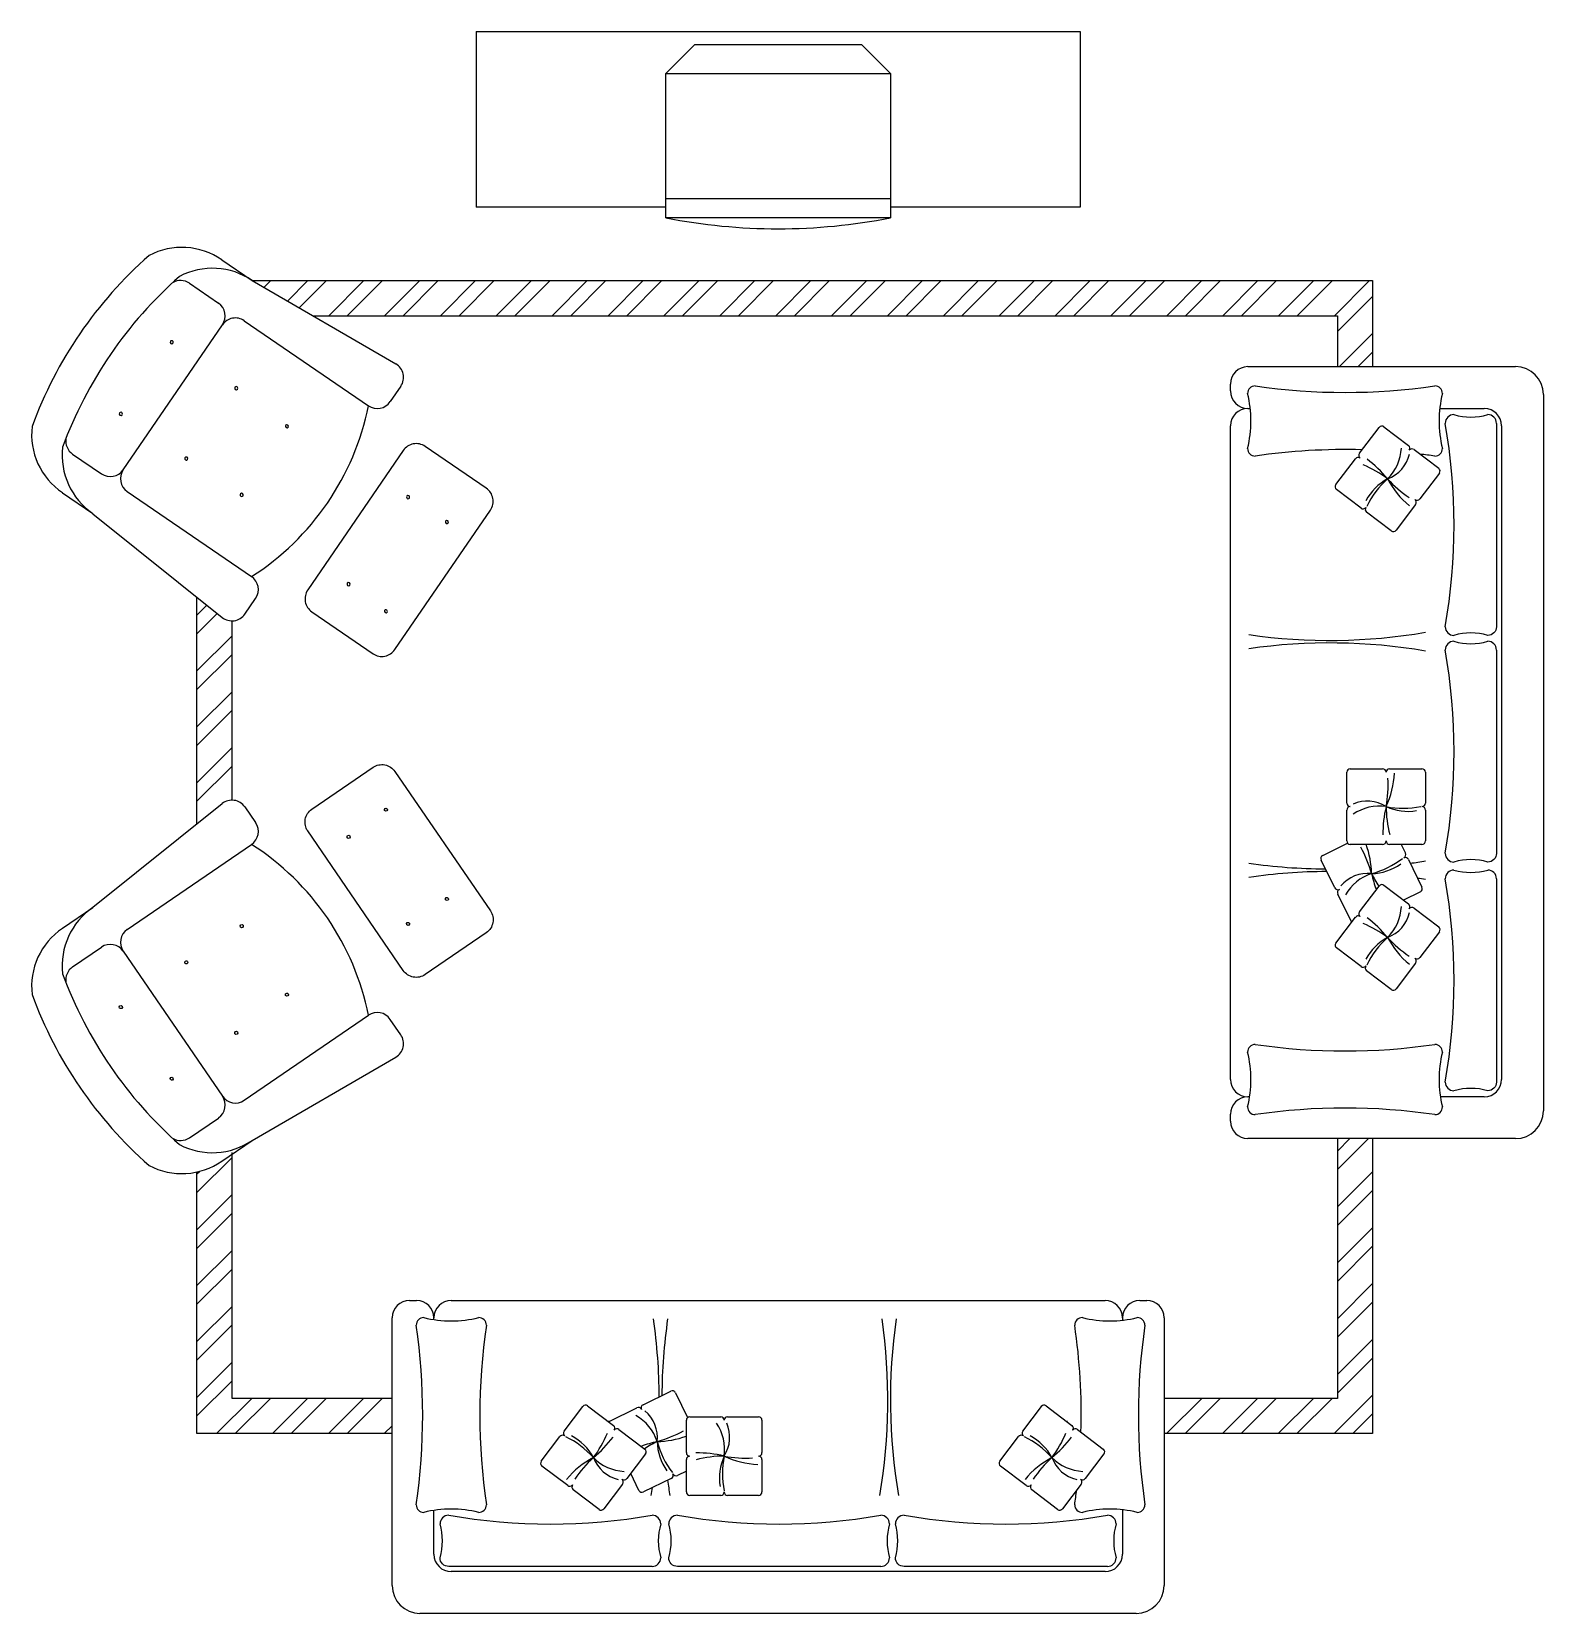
# Model space of a CAD drawing. Extents: x 86.35 to 90.66, y 78.24 to 82.75.
import ezdxf

# ---------------------------------------------------------------- set-up
doc = ezdxf.new("R2010")
doc.units = 0
doc.header["$MEASUREMENT"] = 0
doc.layers.add('ELETRO', color=11, linetype='CONTINUOUS')
doc.layers.add('MOBILIA', color=2, linetype='CONTINUOUS')
pattern_1 = [(45, (-929.51694, -4930.86783), (-0.079549513, 0.079549513), []), (45, (-929.46391, -4930.86783), (-0.079549513, 0.079549513), [])]

msp = doc.modelspace()

# ---------------------------------------------------------------- hatches: boundary and pattern name
at = {"layer": 'ELETRO'}
h = msp.add_hatch(dxfattribs=at)
h.set_pattern_fill('ANSI32', color=256, scale=0.3, style=0)
h.set_pattern_definition(pattern_1)
h.paths.add_polyline_path([(86.9808, 82.0377), (87.1532, 81.9377), (90.0703, 81.9377), (90.0703, 81.7927), (90.1703, 81.7927), (90.1703, 82.0377)])
h = msp.add_hatch(dxfattribs=at)
h.set_pattern_fill('ANSI32', color=256, scale=0.3, style=0)
h.set_pattern_definition(pattern_1)
h.paths.add_polyline_path([(86.9234, 81.0689, -0.172554), (86.8951, 81.0787), (86.8234, 81.1361), (86.8234, 80.4913), (86.8951, 80.5487, -0.172554), (86.9234, 80.5585)])
h = msp.add_hatch(dxfattribs=at)
h.set_pattern_fill('ANSI32', color=256, scale=0.3, style=0)
h.set_pattern_definition(pattern_1)
h.paths.add_polyline_path([(90.1703, 79.5948), (90.0703, 79.5948), (90.0703, 78.8549), (89.5771, 78.8549), (89.5771, 78.7549), (90.1703, 78.7549)])
h = msp.add_hatch(dxfattribs=at)
h.set_pattern_fill('ANSI32', color=256, scale=0.3, style=0)
h.set_pattern_definition(pattern_1)
h.paths.add_polyline_path([(87.3791, 78.7549), (87.3791, 78.8549), (86.9234, 78.8549), (86.9234, 79.5504), (86.8939, 79.5302, -0.096727), (86.8234, 79.4997), (86.8234, 78.7549)])

# ---------------------------------------------------------------- linework, layer by layer
for p, q in [((88.2411, 82.7102), (88.1581, 82.6273)), ((88.2411, 82.7102), (88.7152, 82.7102)), ((88.7152, 82.7102), (88.7981, 82.6273)), ((88.7981, 82.2703), (88.1581, 82.2703)), ((90.1335, 81.5461), (90.1892, 81.6195)), ((90.203, 81.6215), (90.2731, 81.5684)), ((90.0659, 81.4569), (90.1215, 81.5304)), ((90.2889, 81.5564), (90.3589, 81.5033)), ((90.3608, 81.4894), (90.3052, 81.416)), ((90.1378, 81.39), (90.0678, 81.4431)), ((90.2932, 81.4002), (90.2375, 81.3268)), ((90.2237, 81.3249), (90.1536, 81.378)), ((90.0972, 80.55), (90.0972, 80.6379)), ((90.1071, 80.6478), (90.1992, 80.6478)), ((90.219, 80.6478), (90.3112, 80.6478)), ((90.3211, 80.6379), (90.3211, 80.55)), ((90.0972, 80.4423), (90.0972, 80.5302)), ((90.3211, 80.5302), (90.3211, 80.4423)), ((90.0287, 80.4011), (90.0996, 80.4358)), ((90.1992, 80.4324), (90.1071, 80.4324)), ((90.3112, 80.4324), (90.219, 80.4324)), ((90.2516, 80.4324), (90.2639, 80.4073)), ((90.2726, 80.3896), (90.3112, 80.3106)), ((90.0628, 80.3089), (90.0242, 80.3879)), ((90.1335, 80.2405), (90.1892, 80.314)), ((90.203, 80.3159), (90.2731, 80.2628)), ((90.1101, 80.2122), (90.0715, 80.2911)), ((90.3067, 80.2974), (90.2585, 80.2738)), ((90.0659, 80.1514), (90.1215, 80.2248)), ((90.2889, 80.2508), (90.3589, 80.1977)), ((90.3608, 80.1838), (90.3052, 80.1104)), ((90.1378, 80.0844), (90.0678, 80.1375)), ((90.2932, 80.0946), (90.2375, 80.0212)), ((90.2237, 80.0193), (90.1536, 80.0724)), ((88.0933, 78.8371), (88.1723, 78.8757)), ((88.1855, 78.8712), (88.2202, 78.8003)), ((87.8688, 78.762), (87.9219, 78.8321)), ((87.9357, 78.834), (88.0091, 78.7783)), ((87.9966, 78.7897), (88.0755, 78.8284)), ((89.1743, 78.762), (89.2275, 78.8321)), ((89.2413, 78.834), (89.3147, 78.7783)), ((88.2167, 78.7006), (88.2167, 78.7928)), ((88.2266, 78.8027), (88.3145, 78.8027)), ((88.3343, 78.8027), (88.4222, 78.8027)), ((88.4321, 78.7928), (88.4321, 78.7006)), ((87.8037, 78.6762), (87.8568, 78.7462)), ((88.0249, 78.7664), (88.0983, 78.7107)), ((89.1093, 78.6762), (89.1624, 78.7462)), ((89.3305, 78.7664), (89.4039, 78.7107)), ((88.1003, 78.6968), (88.0471, 78.6268)), ((88.2167, 78.5887), (88.2167, 78.6808)), ((88.4321, 78.6808), (88.4321, 78.5887)), ((89.4058, 78.6968), (89.3527, 78.6268)), ((87.879, 78.6067), (87.8056, 78.6623)), ((88.0817, 78.5932), (88.0582, 78.6413)), ((88.2167, 78.6482), (88.1917, 78.636)), ((89.1846, 78.6067), (89.1112, 78.6623)), ((87.9682, 78.539), (87.8948, 78.5947)), ((88.0352, 78.611), (87.9821, 78.541)), ((88.1739, 78.6273), (88.095, 78.5887)), ((89.2738, 78.539), (89.2004, 78.5947)), ((89.3408, 78.611), (89.2877, 78.541)), ((88.3145, 78.5788), (88.2266, 78.5788)), ((88.4222, 78.5788), (88.3343, 78.5788))]:
    msp.add_line(p, q, dxfattribs=at)
for points in [[(86.7476, 81.8648, 1), (86.7549, 81.8597, 1)], [(86.9314, 81.734, 1), (86.9388, 81.7289, 1)], [(86.603, 81.6608, 1), (86.6103, 81.6557, 1)], [(87.0757, 81.6253, 1), (87.0831, 81.6203, 1)], [(86.7891, 81.5334, 1), (86.7965, 81.5283, 1)], [(86.9471, 81.4302, 1), (86.9545, 81.4251, 1)], [(87.4208, 81.4238, 1), (87.4282, 81.4187, 1)], [(87.5314, 81.3526, 1), (87.5388, 81.3476, 1)], [(87.2512, 81.1759, 1), (87.2585, 81.1709, 1)], [(87.3576, 81.0986, 1), (87.3649, 81.0935, 1)], [(87.3576, 80.5288, -1), (87.3649, 80.5339, -1)], [(87.2512, 80.4515, -1), (87.2585, 80.4565, -1)], [(87.5314, 80.2748, -1), (87.5388, 80.2798, -1)], [(87.4208, 80.2036, -1), (87.4282, 80.2086, -1)], [(86.9471, 80.1972, -1), (86.9545, 80.2022, -1)], [(86.7891, 80.094, -1), (86.7965, 80.0991, -1)], [(87.0757, 80.0021, -1), (87.0831, 80.0071, -1)], [(86.603, 79.9666, -1), (86.6103, 79.9717, -1)], [(86.9314, 79.8934, -1), (86.9388, 79.8984, -1)], [(86.7476, 79.7626, -1), (86.7549, 79.7677, -1)]]:
    msp.add_lwpolyline(points, format="xyb", close=True, dxfattribs=at)
for centre, radius, start, end in [((88.4781, 83.8589), 1.6735, 258.9759, 281.0241), ((90.1971, 81.6136), 0.0099, 52.8337, 142.8337), ((90.1221, 81.5665), 0.1305, 314.3607, 357.525), ((90.2671, 81.5605), 0.0099, 322.8337, 52.8337), ((90.119, 81.5221), 0.0099, 206.0793, 215.3871), ((90.1294, 81.5244), 0.0099, 52.8337, 142.8337), ((90.1414, 81.5402), 0.0099, 142.8337, 232.8337), ((89.9502, 81.2569), 0.3407, 39.4119, 53.0987), ((90.178, 81.5676), 0.1008, 290.5294, 346.4081), ((90.2829, 81.5485), 0.0099, 52.8337, 142.8337), ((90.0111, 81.1992), 0.3407, 53.4387, 67.1255), ((90.2845, 81.3412), 0.15, 118.3218, 152.2851), ((90.3827, 81.2834), 0.2543, 131.737, 154.0548), ((90.4384, 81.5917), 0.2543, 207.775, 230.0928), ((90.4651, 81.7027), 0.3407, 222.3507, 236.0375), ((90.3529, 81.4954), 0.0099, 322.8337, 52.8337), ((90.0738, 81.451), 0.0099, 142.8337, 232.8337), ((90.1438, 81.3979), 0.0099, 232.8337, 322.8337), ((90.1596, 81.3859), 0.0099, 142.8337, 232.8337), ((90.2973, 81.422), 0.0099, 232.8337, 322.8337), ((90.2853, 81.4062), 0.0099, 322.8337, 52.8337), ((90.2297, 81.3328), 0.0099, 232.8337, 322.8337), ((90.1071, 80.6379), 0.0099, 90, 180), ((90.1992, 80.6379), 0.0099, 0, 90), ((90.219, 80.6379), 0.0099, 90, 180), ((89.9787, 80.6478), 0.2543, 334.9413, 357.2592), ((89.8741, 80.602), 0.3407, 349.5171, 3.2039), ((90.3112, 80.6379), 0.0099, 0, 90), ((90.1071, 80.55), 0.0099, 180, 270), ((90.1071, 80.5302), 0.0099, 90, 180), ((90.1553, 80.4549), 0.1008, 57.6957, 113.5744), ((90.1899, 80.411), 0.1305, 81.5271, 124.6913), ((90.5405, 80.461), 0.3407, 166.5783, 180.2651), ((90.5496, 80.5444), 0.3407, 180.605, 194.2918), ((90.2581, 80.7896), 0.2543, 258.9033, 281.2211), ((90.2713, 80.6765), 0.15, 245.4882, 279.4515), ((90.3112, 80.55), 0.0099, 270, 0), ((90.3112, 80.5302), 0.0099, 0, 90), ((90.1071, 80.4423), 0.0099, 180, 270), ((90.1992, 80.4423), 0.0099, 270, 0), ((90.219, 80.4423), 0.0099, 180, 270), ((90.3112, 80.4423), 0.0099, 270, 0), ((90.033, 80.3922), 0.0099, 116.0793, 206.0793), ((89.8396, 80.2577), 0.3407, 15.5964, 29.2832), ((89.9134, 80.3447), 0.2543, 1.0206, 20.1576), ((90.1019, 80.5949), 0.2543, 284.9826, 307.3004), ((90.255, 80.403), 0.0099, 296.0793, 26.0793), ((90.2637, 80.3852), 0.0099, 26.0793, 116.0793), ((90.1568, 80.2491), 0.1008, 83.775, 139.6537), ((90.2072, 80.2248), 0.1305, 107.6064, 150.7706), ((90.4716, 80.5029), 0.3407, 206.6843, 213.83), ((90.1636, 80.4991), 0.15, 271.5675, 305.5308), ((90.5001, 80.4239), 0.3407, 192.6575, 200.6718), ((90.0717, 80.3133), 0.0099, 206.0793, 296.0793), ((90.0804, 80.2955), 0.0099, 116.0793, 206.0793), ((90.1971, 80.308), 0.0099, 52.8337, 142.8337), ((90.3023, 80.3063), 0.0099, 296.0793, 26.0793), ((90.1221, 80.2609), 0.1305, 314.3607, 357.525), ((90.2671, 80.2549), 0.0099, 322.8337, 52.8337), ((90.119, 80.2165), 0.0099, 206.0793, 215.3871), ((90.1294, 80.2188), 0.0099, 52.8337, 142.8337), ((90.1414, 80.2346), 0.0099, 142.8337, 232.8337), ((89.9502, 79.9513), 0.3407, 39.4119, 53.0987), ((90.178, 80.262), 0.1008, 290.5294, 346.4081), ((90.2829, 80.2429), 0.0099, 52.8337, 142.8337), ((90.0111, 79.8936), 0.3407, 53.4387, 67.1255), ((90.2845, 80.0356), 0.15, 118.3218, 152.2851), ((90.3827, 79.9778), 0.2543, 131.737, 154.0548), ((90.4651, 80.3971), 0.3407, 222.3507, 236.0375), ((90.4384, 80.2861), 0.2543, 207.775, 230.0928), ((90.3529, 80.1898), 0.0099, 322.8337, 52.8337), ((90.0738, 80.1454), 0.0099, 142.8337, 232.8337), ((90.1438, 80.0923), 0.0099, 232.8337, 322.8337), ((90.1596, 80.0803), 0.0099, 142.8337, 232.8337), ((90.2973, 80.1164), 0.0099, 232.8337, 322.8337), ((90.2853, 80.1006), 0.0099, 322.8337, 52.8337), ((90.2297, 80.0272), 0.0099, 232.8337, 322.8337), ((88.1766, 78.8668), 0.0099, 26.0793, 116.0793), ((87.9298, 78.8261), 0.0099, 52.8337, 142.8337), ((88.0799, 78.8195), 0.0099, 26.0793, 116.0793), ((88.0977, 78.8282), 0.0099, 116.0793, 206.0793), ((88.0334, 78.7431), 0.1008, 353.775, 49.6537), ((89.2353, 78.8261), 0.0099, 52.8337, 142.8337), ((88.0009, 78.7808), 0.0099, 116.0793, 125.3871), ((88.0032, 78.7704), 0.0099, 322.8337, 52.8337), ((88.0189, 78.7585), 0.0099, 52.8337, 142.8337), ((88.0092, 78.6927), 0.1305, 17.6064, 60.7706), ((88.2266, 78.7928), 0.0099, 90, 180), ((88.1953, 78.71), 0.1305, 351.5271, 34.6913), ((88.3145, 78.7928), 0.0099, 0, 90), ((88.3343, 78.7928), 0.0099, 90, 180), ((88.2393, 78.7446), 0.1008, 327.6957, 23.5744), ((88.4222, 78.7928), 0.0099, 0, 90), ((89.3065, 78.7808), 0.0099, 116.0793, 125.3871), ((89.3088, 78.7704), 0.0099, 322.8337, 52.8337), ((89.3245, 78.7585), 0.0099, 52.8337, 142.8337), ((87.8647, 78.7403), 0.0099, 52.8337, 142.8337), ((87.8766, 78.756), 0.0099, 142.8337, 232.8337), ((87.7622, 78.5172), 0.2543, 41.737, 64.0548), ((87.82, 78.6154), 0.15, 28.3218, 62.2851), ((87.678, 78.8887), 0.3407, 323.4387, 337.1255), ((87.7357, 78.9497), 0.3407, 309.4119, 323.0987), ((88.2083, 78.3998), 0.3407, 102.6575, 110.6718), ((88.2872, 78.4283), 0.3407, 116.6843, 123.83), ((88.042, 79.0603), 0.3407, 285.5964, 299.2832), ((88.1291, 78.9865), 0.2543, 271.0206, 290.1576), ((88.2835, 78.7363), 0.15, 181.5675, 215.5308), ((88.3793, 78.7979), 0.2543, 194.9826, 217.3004), ((89.1703, 78.7403), 0.0099, 52.8337, 142.8337), ((89.1822, 78.756), 0.0099, 142.8337, 232.8337), ((89.0678, 78.5172), 0.2543, 41.737, 64.0548), ((89.1256, 78.6154), 0.15, 28.3218, 62.2851), ((88.9836, 78.8887), 0.3407, 323.4387, 337.1255), ((89.0413, 78.9497), 0.3407, 309.4119, 323.0987), ((88.0705, 78.4615), 0.2543, 117.775, 140.0928), ((88.1815, 78.4347), 0.3407, 132.3507, 146.0375), ((88.0453, 78.7778), 0.1305, 224.3607, 267.525), ((88.0463, 78.7219), 0.1008, 200.5294, 256.4081), ((88.0924, 78.7028), 0.0099, 322.8337, 52.8337), ((88.2266, 78.7006), 0.0099, 180, 270), ((88.2266, 78.6808), 0.0099, 90, 180), ((88.2454, 78.3594), 0.3407, 76.5783, 90.2651), ((88.3288, 78.3503), 0.3407, 90.605, 104.2918), ((88.4609, 78.6285), 0.15, 155.4882, 189.4515), ((88.574, 78.6418), 0.2543, 168.9033, 191.2211), ((88.3864, 79.0257), 0.3407, 259.5171, 273.2039), ((88.4322, 78.9211), 0.2543, 244.9413, 267.2592), ((88.4222, 78.7006), 0.0099, 270, 0), ((88.4222, 78.6808), 0.0099, 0, 90), ((89.3761, 78.4615), 0.2543, 117.775, 140.0928), ((89.4871, 78.4347), 0.3407, 132.3507, 146.0375), ((89.3509, 78.7778), 0.1305, 224.3607, 267.525), ((89.3519, 78.7219), 0.1008, 200.5294, 256.4081), ((89.398, 78.7028), 0.0099, 322.8337, 52.8337), ((87.8116, 78.6702), 0.0099, 142.8337, 232.8337), ((88.1696, 78.6362), 0.0099, 296.0793, 26.0793), ((88.1874, 78.6449), 0.0099, 206.0793, 296.0793), ((89.1172, 78.6702), 0.0099, 142.8337, 232.8337), ((87.885, 78.6146), 0.0099, 232.8337, 322.8337), ((87.9008, 78.6026), 0.0099, 142.8337, 232.8337), ((88.0393, 78.6328), 0.0099, 232.8337, 322.8337), ((88.0273, 78.617), 0.0099, 322.8337, 52.8337), ((88.0906, 78.5976), 0.0099, 206.0793, 296.0793), ((88.2266, 78.5887), 0.0099, 180, 270), ((88.3145, 78.5887), 0.0099, 270, 0), ((88.3343, 78.5887), 0.0099, 180, 270), ((88.4222, 78.5887), 0.0099, 270, 0), ((89.1906, 78.6146), 0.0099, 232.8337, 322.8337), ((89.2064, 78.6026), 0.0099, 142.8337, 232.8337), ((89.3448, 78.6328), 0.0099, 232.8337, 322.8337), ((89.3329, 78.617), 0.0099, 322.8337, 52.8337), ((87.9742, 78.5469), 0.0099, 232.8337, 322.8337)]:
    msp.add_arc(centre, radius, start, end, dxfattribs=at)
at = {"layer": 'MOBILIA', "linetype": 'CONTINUOUS'}
for p, q in [((87.6181, 82.7466), (89.3382, 82.7466)), ((87.6181, 82.7466), (87.6181, 82.2466)), ((89.3382, 82.7466), (89.3382, 82.2466)), ((88.1581, 82.6273), (88.7981, 82.6273)), ((88.1581, 82.2163), (88.1581, 82.6273)), ((88.7981, 82.6273), (88.7981, 82.2163)), ((88.1581, 82.2466), (87.6181, 82.2466)), ((89.3382, 82.2466), (88.7981, 82.2466)), ((88.7981, 82.2163), (88.1581, 82.2163)), ((86.9808, 82.0377), (90.1703, 82.0377)), ((90.1703, 82.0377), (90.1703, 81.7927)), ((87.1532, 81.9377), (90.0703, 81.9377)), ((90.0703, 81.9377), (90.0703, 81.7927)), ((86.8234, 80.4908), (86.8234, 81.1361)), ((86.9234, 80.5584), (86.9234, 81.0691)), ((90.0703, 79.5948), (90.0703, 78.8549)), ((90.1703, 79.5948), (90.1703, 78.7549)), ((86.9234, 78.8549), (86.9234, 79.5549)), ((86.8234, 78.7549), (86.8234, 79.4997)), ((87.3791, 78.8549), (86.9234, 78.8549)), ((90.0703, 78.8549), (89.5771, 78.8549)), ((87.3791, 78.7549), (86.8234, 78.7549)), ((90.1703, 78.7549), (89.5771, 78.7549))]:
    msp.add_line(p, q, dxfattribs=at)
at = {"layer": 'MOBILIA'}
for p, q in [((86.8939, 82.0972), (86.9808, 82.0377)), ((86.8019, 82.0303), (86.8842, 81.9739)), ((86.9808, 82.0377), (87.3893, 81.8008)), ((86.9808, 82.0377), (87.3893, 81.8008)), ((86.9808, 82.0377), (87.3893, 81.8008)), ((86.9579, 81.9235), (87.3116, 81.6814)), ((86.6134, 81.4992), (86.8958, 81.9119)), ((89.8153, 81.7927), (90.5776, 81.7927)), ((89.7658, 81.7234), (89.7658, 81.7432)), ((87.4037, 81.737), (87.3737, 81.6931)), ((87.4037, 81.737), (87.3737, 81.6931)), ((87.4037, 81.737), (87.3737, 81.6931)), ((90.6568, 81.7135), (90.6568, 79.674)), ((89.8153, 81.6739), (89.8224, 81.6739)), ((90.3618, 81.6739), (90.4885, 81.6739)), ((89.7658, 79.7631), (89.7658, 81.6244)), ((90.538, 81.6244), (90.538, 79.7631)), ((86.469, 81.5439), (86.5513, 81.4876)), ((86.44, 81.4339), (86.5269, 81.3745)), ((86.625, 81.4371), (86.9787, 81.195)), ((86.5264, 81.3737), (86.8951, 81.0787)), ((86.5264, 81.3737), (86.8951, 81.0787)), ((86.5264, 81.3737), (86.8951, 81.0787)), ((86.9598, 81.0883), (86.9904, 81.133)), ((86.9598, 81.0883), (86.9904, 81.133)), ((86.9598, 81.0883), (86.9904, 81.133)), ((86.5264, 80.2537), (86.8951, 80.5487)), ((86.5264, 80.2537), (86.8951, 80.5487)), ((86.5264, 80.2537), (86.8951, 80.5487)), ((86.9598, 80.5391), (86.9904, 80.4944)), ((86.9598, 80.5391), (86.9904, 80.4944)), ((86.9598, 80.5391), (86.9904, 80.4944)), ((86.625, 80.1903), (86.9787, 80.4323)), ((86.44, 80.1935), (86.5269, 80.2529)), ((86.469, 80.0835), (86.5513, 80.1398)), ((86.6134, 80.1282), (86.8958, 79.7155)), ((86.9579, 79.7039), (87.3116, 79.946)), ((87.4037, 79.8904), (87.3737, 79.9343)), ((87.4037, 79.8904), (87.3737, 79.9343)), ((87.4037, 79.8904), (87.3737, 79.9343)), ((86.9808, 79.5897), (87.3893, 79.8266)), ((86.9808, 79.5897), (87.3893, 79.8266)), ((86.9808, 79.5897), (87.3893, 79.8266)), ((89.8205, 79.7136), (89.8153, 79.7136)), ((90.4885, 79.7136), (90.3637, 79.7136)), ((86.8019, 79.5971), (86.8842, 79.6534)), ((89.7658, 79.6443), (89.7658, 79.6641)), ((86.8939, 79.5302), (86.9808, 79.5897)), ((90.5776, 79.5948), (89.8153, 79.5948)), ((87.4286, 79.1341), (87.4484, 79.1341)), ((87.5475, 79.1341), (89.4088, 79.1341)), ((89.5078, 79.1341), (89.5276, 79.1341)), ((87.3791, 78.3222), (87.3791, 79.0846)), ((87.498, 79.0793), (87.498, 79.0846)), ((89.4583, 79.0846), (89.4583, 79.0775)), ((89.5771, 79.0846), (89.5771, 78.3222)), ((87.498, 78.4113), (87.498, 78.5362)), ((89.4583, 78.5381), (89.4583, 78.4113)), ((89.4088, 78.3618), (87.5475, 78.3618)), ((89.4979, 78.243), (87.4583, 78.243))]:
    msp.add_line(p, q, dxfattribs=at)
for points in [[(90.5233, 81.6313), (90.5233, 81.0523, -0.414214), (90.4986, 81.0275)], [(90.5233, 80.9859), (90.5233, 80.407, -0.414214), (90.4986, 80.3822)], [(90.5233, 80.3347), (90.5233, 79.7557, -0.414214), (90.4986, 79.7309)], [(88.1191, 78.3765), (87.5401, 78.3765, -0.414214), (87.5153, 78.4013)], [(88.7703, 78.3765), (88.1913, 78.3765, -0.414214), (88.1666, 78.4013)], [(89.4157, 78.3765), (88.8367, 78.3765, -0.414214), (88.8119, 78.4013)]]:
    msp.add_lwpolyline(points, format="xyb", dxfattribs=at)
for points in [[(87.4107, 81.5541), (87.1388, 81.1568, 0.414214), (87.1504, 81.0948), (87.3248, 80.9754, 0.414214), (87.3868, 80.9871), (87.6587, 81.3843, 0.414214), (87.6471, 81.4464), (87.4727, 81.5657, 0.414214)], [(87.4107, 80.0733), (87.1388, 80.4706, -0.414214), (87.1504, 80.5326), (87.3248, 80.6519, -0.414214), (87.3868, 80.6403), (87.6587, 80.2431, -0.414214), (87.6471, 80.181), (87.4727, 80.0617, -0.414214)]]:
    msp.add_lwpolyline(points, format="xyb", close=True, dxfattribs=at)
for centre, radius, start, end in [((87.4802, 81.2089), 1.1999, 131.3955, 159.8296), ((86.7805, 81.9317), 0.2005, 55.5664, 117.8589), ((86.8674, 81.8723), 0.2005, 55.5664, 117.8589), ((86.8674, 81.8723), 0.2005, 55.5664, 117.8589), ((87.5671, 81.1495), 1.1999, 131.3955, 159.8296), ((86.7767, 81.9934), 0.0446, 55.6125, 120.6351), ((86.859, 81.9371), 0.0446, 325.6125, 55.6125), ((86.9327, 81.8867), 0.0446, 55.6125, 145.6125), ((87.3669, 81.7622), 0.0446, 325.6125, 59.8921), ((87.3669, 81.7622), 0.0446, 325.6125, 59.8921), ((87.3669, 81.7622), 0.0446, 325.6125, 59.8921), ((89.8153, 81.7432), 0.0495, 90, 180), ((90.5776, 81.7135), 0.0792, 0, 90), ((89.8153, 81.7234), 0.0495, 180, 270), ((89.8365, 81.716), 0.0219, 90, 180), ((89.5075, 81.638), 0.3169, 345.7458, 14.2542), ((90.0921, 83.4905), 1.7712, 261.7032, 278.2968), ((90.3477, 81.716), 0.0219, 0, 90), ((90.6767, 81.638), 0.3169, 165.7458, 194.2542), ((86.5724, 81.8302), 0.754, 302.6076, 348.6175), ((87.3368, 81.7183), 0.0446, 235.6125, 325.6125), ((89.8153, 81.6244), 0.0495, 90, 180), ((90.4022, 81.6313), 0.0248, 90, 180), ((90.4504, 81.8206), 0.1715, 253.6808, 286.3192), ((90.4885, 81.6244), 0.0495, 360, 90), ((90.4986, 81.6313), 0.0248, 360, 90), ((86.5531, 81.5995), 0.2005, 173.3661, 235.6587), ((88.7258, 81.3418), 1.6768, 350.0585, 9.9415), ((86.64, 81.5401), 0.2005, 173.3661, 235.6587), ((86.4943, 81.5807), 0.0446, 170.59, 235.6125), ((89.8365, 81.5599), 0.0219, 180, 270), ((90.3477, 81.5599), 0.0219, 270, 0), ((90.0921, 79.7854), 1.7712, 88.4195, 98.2968), ((90.0921, 79.7854), 1.7712, 81.7032, 83.0767), ((86.5765, 81.5244), 0.0446, 235.6125, 325.6125), ((86.6502, 81.474), 0.0446, 145.6125, 235.6125), ((86.9535, 81.1582), 0.0446, 325.6125, 55.6125), ((86.923, 81.1135), 0.0446, 231.333, 325.6125), ((86.923, 81.1135), 0.0446, 231.333, 325.6125), ((86.923, 81.1135), 0.0446, 231.333, 325.6125), ((90.0492, 82.6293), 1.6161, 261.7841, 279.7028), ((90.4022, 81.0523), 0.0248, 180, 270), ((90.4504, 80.863), 0.1715, 73.6808, 106.3192), ((90.0492, 79.3899), 1.6161, 80.2972, 98.2159), ((90.4022, 80.9859), 0.0248, 90, 180), ((88.7258, 80.6965), 1.6768, 350.0585, 9.9415), ((90.4504, 81.1753), 0.1715, 253.6808, 286.3192), ((90.4986, 80.9859), 0.0248, 360, 90), ((86.923, 80.5138), 0.0446, 34.3875, 128.667), ((86.923, 80.5138), 0.0446, 34.3875, 128.667), ((86.923, 80.5138), 0.0446, 34.3875, 128.667), ((86.9535, 80.4692), 0.0446, 304.3875, 34.3875), ((86.5724, 79.7971), 0.754, 11.3825, 57.3924), ((90.4022, 80.407), 0.0248, 180, 270), ((90.4504, 80.2176), 0.1715, 73.6808, 106.3192), ((90.0492, 81.9786), 1.6161, 261.7841, 269.5542), ((90.0492, 78.7391), 1.6161, 90.32, 98.2159), ((90.0492, 81.9786), 1.6161, 278.1359, 279.7028), ((90.4022, 80.3347), 0.0248, 90, 180), ((90.4504, 80.524), 0.1715, 253.6808, 286.3192), ((90.4986, 80.3347), 0.0248, 360, 90), ((90.0492, 78.7391), 1.6161, 80.2972, 81.1124), ((88.7258, 80.0452), 1.6768, 350.0585, 9.9415), ((86.64, 80.0873), 0.2005, 124.3413, 186.6339), ((86.5531, 80.0279), 0.2005, 124.3413, 186.6339), ((86.6502, 80.1534), 0.0446, 124.3875, 214.3875), ((86.5765, 80.103), 0.0446, 34.3875, 124.3875), ((86.4943, 80.0467), 0.0446, 124.3875, 189.41), ((87.5671, 80.4779), 1.1999, 200.1704, 228.6045), ((87.4802, 80.4185), 1.1999, 200.1704, 228.6045), ((87.3368, 79.9091), 0.0446, 34.3875, 124.3875), ((87.3669, 79.8652), 0.0446, 300.1079, 34.3875), ((87.3669, 79.8652), 0.0446, 300.1079, 34.3875), ((87.3669, 79.8652), 0.0446, 300.1079, 34.3875), ((89.8365, 79.841), 0.0219, 90, 180), ((90.0921, 81.6155), 1.7712, 261.7032, 278.2968), ((90.3477, 79.841), 0.0219, 0, 90), ((89.5075, 79.763), 0.3169, 345.7458, 14.2542), ((90.6767, 79.763), 0.3169, 165.7458, 194.2542), ((89.8153, 79.7631), 0.0495, 180, 270), ((90.4885, 79.7631), 0.0495, 270, 360), ((86.859, 79.6903), 0.0446, 304.3875, 34.3875), ((86.9327, 79.7407), 0.0446, 214.3875, 304.3875), ((89.8153, 79.6641), 0.0495, 90, 180), ((90.4022, 79.7557), 0.0248, 180, 270), ((90.4504, 79.5664), 0.1715, 73.6808, 106.3192), ((89.8365, 79.685), 0.0219, 180, 270), ((90.0921, 77.9105), 1.7712, 81.7032, 98.2968), ((90.3477, 79.685), 0.0219, 270, 0), ((90.5776, 79.674), 0.0792, 270, 0), ((89.8153, 79.6443), 0.0495, 180, 270), ((86.7767, 79.634), 0.0446, 239.3649, 304.3875), ((86.8674, 79.7551), 0.2005, 242.1411, 304.4336), ((86.8674, 79.7551), 0.2005, 242.1411, 304.4336), ((86.7805, 79.6956), 0.2005, 242.1411, 304.4336), ((87.4286, 79.0846), 0.0495, 90, 180), ((87.4484, 79.0846), 0.0495, 0, 90), ((87.5475, 79.0846), 0.0495, 90, 180), ((89.4088, 79.0846), 0.0495, 0, 90), ((89.5078, 79.0846), 0.0495, 90, 180), ((89.5276, 79.0846), 0.0495, 0, 90), ((87.4694, 79.0634), 0.0219, 90, 180), ((87.5474, 79.3924), 0.3169, 255.7458, 284.2542), ((87.6254, 79.0634), 0.0219, 360, 90), ((89.3443, 79.0634), 0.0219, 90, 180), ((89.4224, 79.3924), 0.3169, 255.7458, 284.2542), ((89.5004, 79.0634), 0.0219, 360, 90), ((85.6949, 78.8078), 1.7712, 351.7032, 8.2968), ((89.3999, 78.8078), 1.7712, 171.7032, 188.2968), ((86.5235, 78.8507), 1.6161, 0.32, 8.2159), ((89.763, 78.8507), 1.6161, 171.7841, 179.5542), ((87.1743, 78.8507), 1.6161, 350.2972, 8.2159), ((90.4137, 78.8507), 1.6161, 171.7841, 189.7028), ((87.5698, 78.8078), 1.7712, 358.4195, 8.2968), ((91.2749, 78.8078), 1.7712, 171.7032, 188.2968), ((86.5235, 78.8507), 1.6161, 350.2972, 351.1124), ((89.763, 78.8507), 1.6161, 188.1359, 189.7028), ((87.5698, 78.8078), 1.7712, 351.7032, 353.0767), ((87.4694, 78.5522), 0.0219, 180, 270), ((87.6254, 78.5522), 0.0219, 270, 0), ((89.3443, 78.5522), 0.0219, 180, 270), ((89.5004, 78.5522), 0.0219, 270, 0), ((87.5474, 78.2232), 0.3169, 75.7458, 104.2542), ((87.5401, 78.4977), 0.0248, 90, 180), ((87.3508, 78.4495), 0.1715, 343.6808, 16.3192), ((87.8296, 80.1741), 1.6768, 260.0585, 279.9415), ((88.1191, 78.4977), 0.0248, 0, 90), ((88.3084, 78.4495), 0.1715, 163.6808, 196.3192), ((88.1913, 78.4977), 0.0248, 90, 180), ((88.002, 78.4495), 0.1715, 343.6808, 16.3192), ((88.4808, 80.1741), 1.6768, 260.0585, 279.9415), ((88.7703, 78.4977), 0.0248, 0, 90), ((88.9597, 78.4495), 0.1715, 163.6808, 196.3192), ((88.8367, 78.4977), 0.0248, 90, 180), ((88.6473, 78.4495), 0.1715, 343.6808, 16.3192), ((89.1262, 80.1741), 1.6768, 260.0585, 279.9415), ((89.4224, 78.2232), 0.3169, 75.7458, 104.2542), ((89.4157, 78.4977), 0.0248, 0, 90), ((89.605, 78.4495), 0.1715, 163.6808, 196.3192), ((87.5475, 78.4113), 0.0495, 180, 270), ((89.4088, 78.4113), 0.0495, 270, 0), ((88.1191, 78.4013), 0.0248, 270, 0), ((88.7703, 78.4013), 0.0248, 270, 0), ((89.4157, 78.4013), 0.0248, 270, 0), ((87.4583, 78.3222), 0.0792, 180, 270), ((89.4979, 78.3222), 0.0792, 270, 0)]:
    msp.add_arc(centre, radius, start, end, dxfattribs=at)
at = {"layer": 'MOBILIA', "color": 155}
msp.add_arc((89.2798, 78.5469), 0.0099, 232.8337, 322.8337, dxfattribs=at)

doc.saveas('drawing.dxf')
